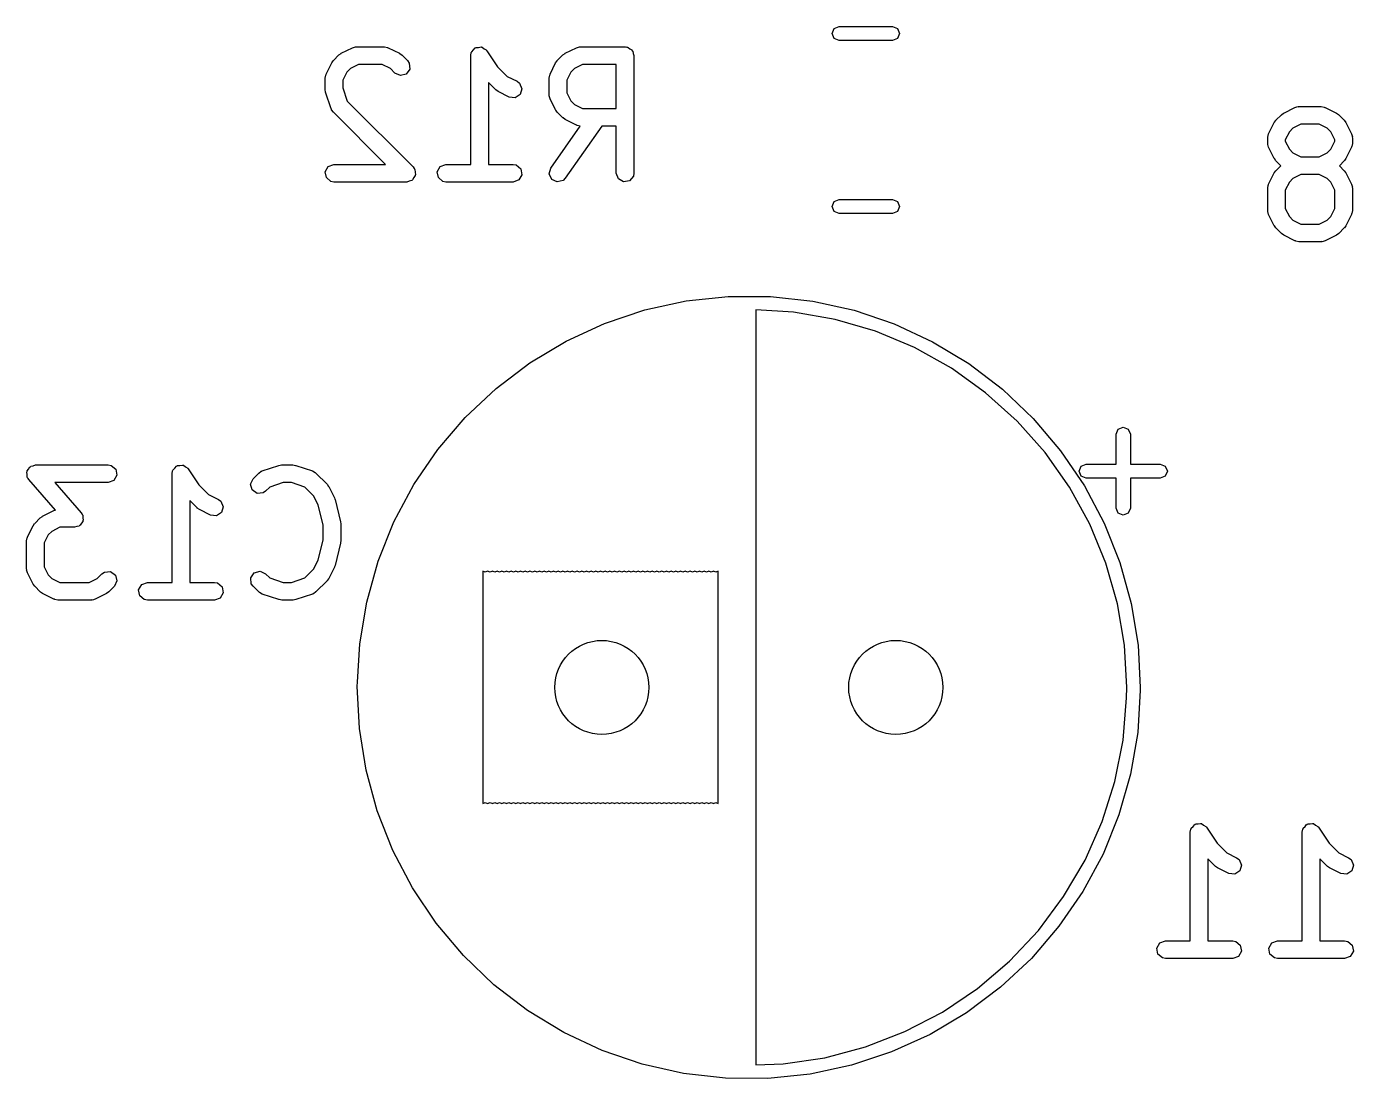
# Model space of a CAD drawing. Extents: x 83 to 134, y -229 to -46.
# Drawn here: x 82.99 to 94.28, y -99.08 to -90.14 of the extents above; entities that cross this region are included whole.
import ezdxf

# ---------------------------------------------------------------- set-up
doc = ezdxf.new("R2010")
doc.units = 0
doc.layers.add('BLACK', color=7, linetype='CONTINUOUS')

msp = doc.modelspace()

# ---------------------------------------------------------------- linework, layer by layer
at = {"layer": 'BLACK', "linetype": 'CONTINUOUS'}
for p, q in [((89.8429, -90.197), (89.8605, -90.1546)), ((89.8605, -90.1546), (89.9029, -90.137)), ((89.9029, -90.137), (90.3571, -90.137)), ((90.3571, -90.137), (90.3995, -90.1546)), ((90.3995, -90.1546), (90.4171, -90.197)), ((89.8605, -90.2394), (89.8429, -90.197)), ((89.9029, -90.257), (89.8605, -90.2394)), ((90.3571, -90.257), (89.9029, -90.257)), ((90.3995, -90.2394), (90.3571, -90.257)), ((90.4171, -90.197), (90.3995, -90.2394)), ((85.6007, -90.4266), (85.6483, -90.379)), ((85.6483, -90.379), (85.6667, -90.3661)), ((85.6667, -90.3661), (85.6678, -90.3649)), ((85.6678, -90.3649), (85.763, -90.3173)), ((85.763, -90.3173), (85.788, -90.3099)), ((85.788, -90.3099), (85.7924, -90.3109)), ((85.7924, -90.3109), (85.7966, -90.3094)), ((85.7966, -90.3094), (86.0347, -90.3094)), ((86.0347, -90.3094), (86.0603, -90.3139)), ((86.0603, -90.3139), (86.0638, -90.3168)), ((86.0638, -90.3168), (86.0682, -90.3173)), ((86.0682, -90.3173), (86.1634, -90.3649)), ((86.1634, -90.3649), (86.1815, -90.3783)), ((86.1815, -90.3783), (86.1829, -90.379)), ((86.1829, -90.379), (86.2306, -90.4266)), ((86.7692, -90.3844), (86.7737, -90.3587)), ((86.7692, -91.3094), (86.7692, -90.3844)), ((86.7737, -90.3587), (86.7765, -90.3554)), ((86.7765, -90.3554), (86.777, -90.3511)), ((86.777, -90.3511), (86.7927, -90.3361)), ((86.7927, -90.3361), (86.8067, -90.3194)), ((86.8067, -90.3194), (86.8109, -90.3187)), ((86.8109, -90.3187), (86.8141, -90.3157)), ((86.8141, -90.3157), (86.8358, -90.3143)), ((86.8358, -90.3143), (86.8572, -90.3105)), ((86.8572, -90.3105), (86.861, -90.3127)), ((86.861, -90.3127), (86.8653, -90.3124)), ((86.8653, -90.3124), (86.8828, -90.3253)), ((86.8828, -90.3253), (86.9016, -90.3362)), ((86.9016, -90.3362), (86.9031, -90.3402)), ((86.9031, -90.3402), (86.9066, -90.3428)), ((86.9066, -90.3428), (86.9977, -90.4795)), ((87.5054, -90.4266), (87.5531, -90.379)), ((87.5531, -90.379), (87.5714, -90.3661)), ((87.5714, -90.3661), (87.5726, -90.3649)), ((87.5726, -90.3649), (87.6678, -90.3173)), ((87.6678, -90.3173), (87.6928, -90.3099)), ((87.6928, -90.3099), (87.6971, -90.3109)), ((87.6971, -90.3109), (87.7013, -90.3094)), ((87.7013, -90.3094), (88.0823, -90.3094)), ((88.0823, -90.3094), (88.092, -90.3111)), ((88.092, -90.3111), (88.0953, -90.3105)), ((88.0953, -90.3105), (88.0982, -90.3122)), ((88.0982, -90.3122), (88.1079, -90.3139)), ((88.1079, -90.3139), (88.1229, -90.3264)), ((88.1229, -90.3264), (88.1397, -90.3362)), ((88.1397, -90.3362), (88.1421, -90.3425)), ((88.1421, -90.3425), (88.1472, -90.3469)), ((88.1472, -90.3469), (88.1506, -90.3661)), ((88.1506, -90.3661), (88.1573, -90.3844)), ((88.1573, -90.3844), (88.1573, -91.3844)), ((85.539, -90.5413), (85.5866, -90.4461)), ((85.5866, -90.4461), (85.6, -90.4281)), ((85.6, -90.4281), (85.6007, -90.4266)), ((85.7458, -90.4936), (85.7154, -90.524)), ((85.8143, -90.4594), (85.7458, -90.4936)), ((86.017, -90.4594), (85.8143, -90.4594)), ((86.0855, -90.4936), (86.017, -90.4594)), ((86.1245, -90.5327), (86.0855, -90.4936)), ((86.25, -90.499), (86.2205, -90.5411)), ((86.2306, -90.4266), (86.2455, -90.4479)), ((86.2455, -90.4479), (86.25, -90.499)), ((86.9977, -90.4795), (87.0791, -90.5608)), ((87.4438, -90.5413), (87.4914, -90.4461)), ((87.4914, -90.4461), (87.5048, -90.4281)), ((87.5048, -90.4281), (87.5054, -90.4266)), ((87.6505, -90.4936), (87.6201, -90.524)), ((87.719, -90.4594), (87.6505, -90.4936)), ((88.0073, -90.4594), (87.719, -90.4594)), ((88.0073, -90.8332), (88.0073, -90.4594)), ((85.5311, -90.5749), (85.5356, -90.5492)), ((85.5311, -90.6701), (85.5311, -90.5749)), ((85.5356, -90.5492), (85.5385, -90.5458)), ((85.5385, -90.5458), (85.539, -90.5413)), ((85.7154, -90.524), (85.6811, -90.5926)), ((85.6811, -90.5926), (85.6811, -90.6579)), ((86.171, -90.5543), (86.1245, -90.5327)), ((86.2205, -90.5411), (86.171, -90.5543)), ((86.9816, -90.6755), (86.9192, -90.6131)), ((86.9192, -90.6131), (86.9192, -91.3094)), ((87.0791, -90.5608), (87.1634, -90.603)), ((87.1634, -90.603), (87.1844, -90.6185)), ((87.1844, -90.6185), (87.2048, -90.6656)), ((87.4359, -90.5749), (87.4404, -90.5492)), ((87.4359, -90.7177), (87.4359, -90.5749)), ((87.4404, -90.5492), (87.4433, -90.5458)), ((87.4433, -90.5458), (87.4438, -90.5413)), ((87.6201, -90.524), (87.5859, -90.5926)), ((87.5859, -90.5926), (87.5859, -90.7)), ((85.5317, -90.6716), (85.5311, -90.6701)), ((85.5349, -90.6938), (85.5317, -90.6716)), ((85.5826, -90.8367), (85.5349, -90.6938)), ((85.6811, -90.6579), (85.7193, -90.7724)), ((86.9831, -90.6762), (86.9816, -90.6755)), ((87.0011, -90.6896), (86.9831, -90.6762)), ((87.0964, -90.7372), (87.0011, -90.6896)), ((87.1901, -90.7148), (87.1473, -90.743)), ((87.2048, -90.6656), (87.1901, -90.7148)), ((87.4374, -90.7219), (87.4359, -90.7177)), ((87.4363, -90.7263), (87.4374, -90.7219)), ((87.4438, -90.7513), (87.4363, -90.7263)), ((87.5859, -90.7), (87.6201, -90.7685)), ((85.5853, -90.8402), (85.5826, -90.8367)), ((85.5857, -90.8446), (85.5853, -90.8402)), ((85.6007, -90.866), (85.5857, -90.8446)), ((85.7193, -90.7724), (86.2782, -91.3313)), ((87.1473, -90.743), (87.0964, -90.7372)), ((87.4914, -90.8465), (87.4438, -90.7513)), ((87.4926, -90.8476), (87.4914, -90.8465)), ((87.5054, -90.866), (87.4926, -90.8476)), ((87.6201, -90.7685), (87.6505, -90.7989)), ((87.6505, -90.7989), (87.719, -90.8332)), ((87.719, -90.8332), (88.0073, -90.8332)), ((93.684, -90.8729), (93.7792, -90.8253)), ((93.7792, -90.8253), (93.8042, -90.8179)), ((93.8042, -90.8179), (93.8085, -90.8189)), ((93.8085, -90.8189), (93.8128, -90.8174)), ((93.8128, -90.8174), (94.0032, -90.8174)), ((94.0032, -90.8174), (94.0289, -90.8219)), ((94.0289, -90.8219), (94.0323, -90.8248)), ((94.0323, -90.8248), (94.0368, -90.8253)), ((94.0368, -90.8253), (94.132, -90.8729)), ((86.0441, -91.3094), (85.6007, -90.866)), ((87.5531, -90.9136), (87.5054, -90.866)), ((87.5545, -90.9143), (87.5531, -90.9136)), ((87.5726, -90.9277), (87.5545, -90.9143)), ((87.6678, -90.9753), (87.5726, -90.9277)), ((93.5552, -91.0493), (93.6028, -90.9541)), ((93.6028, -90.9541), (93.6162, -90.9361)), ((93.6162, -90.9361), (93.6169, -90.9346)), ((93.6169, -90.9346), (93.6645, -90.887)), ((93.6645, -90.887), (93.6829, -90.8741)), ((93.6829, -90.8741), (93.684, -90.8729)), ((94.132, -90.8729), (94.15, -90.8863)), ((94.15, -90.8863), (94.1515, -90.887)), ((94.1515, -90.887), (94.1991, -90.9346)), ((94.1991, -90.9346), (94.212, -90.953)), ((94.212, -90.953), (94.2132, -90.9541)), ((94.2132, -90.9541), (94.2608, -91.0493)), ((87.4494, -91.3414), (87.7003, -90.983)), ((87.8832, -90.9832), (87.5723, -91.4274)), ((87.6722, -90.9758), (87.6678, -90.9753)), ((87.6757, -90.9787), (87.6722, -90.9758)), ((87.7003, -90.983), (87.6757, -90.9787)), ((88.0073, -90.9832), (87.8832, -90.9832)), ((88.0073, -91.3844), (88.0073, -90.9832)), ((93.5473, -91.0829), (93.5518, -91.0572)), ((93.5518, -91.0572), (93.5547, -91.0538)), ((93.5547, -91.0538), (93.5552, -91.0493)), ((93.7315, -91.032), (93.6973, -91.1006)), ((93.7619, -91.0016), (93.7315, -91.032)), ((93.8305, -90.9674), (93.7619, -91.0016)), ((93.9855, -90.9674), (93.8305, -90.9674)), ((94.054, -91.0016), (93.9855, -90.9674)), ((94.0845, -91.032), (94.054, -91.0016)), ((94.1187, -91.1006), (94.0845, -91.032)), ((94.2608, -91.0493), (94.2682, -91.0743)), ((94.2682, -91.0743), (94.2672, -91.0786)), ((93.5473, -91.1305), (93.5473, -91.0829)), ((93.5488, -91.1347), (93.5473, -91.1305)), ((93.5478, -91.139), (93.5488, -91.1347)), ((93.5552, -91.164), (93.5478, -91.139)), ((93.6028, -91.2593), (93.5552, -91.164)), ((93.6973, -91.1006), (93.6973, -91.1128)), ((93.6973, -91.1128), (93.7315, -91.1813)), ((93.7315, -91.1813), (93.7619, -91.2117)), ((94.054, -91.2117), (94.0845, -91.1813)), ((94.0845, -91.1813), (94.1187, -91.1128)), ((94.1187, -91.1128), (94.1187, -91.1006)), ((94.2608, -91.164), (94.2132, -91.2593)), ((94.2613, -91.1596), (94.2608, -91.164)), ((94.2642, -91.1561), (94.2613, -91.1596)), ((94.2687, -91.1305), (94.2642, -91.1561)), ((94.2672, -91.0786), (94.2687, -91.0829)), ((94.2687, -91.0829), (94.2687, -91.1305)), ((93.604, -91.2604), (93.6028, -91.2593)), ((93.6169, -91.2787), (93.604, -91.2604)), ((93.6591, -91.321), (93.6169, -91.2787)), ((93.7619, -91.2117), (93.8305, -91.246)), ((93.8305, -91.246), (93.9855, -91.246)), ((93.9855, -91.246), (94.054, -91.2117)), ((94.1991, -91.2787), (94.1569, -91.321)), ((94.1998, -91.2773), (94.1991, -91.2787)), ((94.2132, -91.2593), (94.1998, -91.2773)), ((85.5322, -91.3714), (85.5579, -91.3269)), ((85.5411, -91.4219), (85.5322, -91.3714)), ((85.5579, -91.3269), (85.6061, -91.3094)), ((85.6061, -91.3094), (86.0441, -91.3094)), ((86.2782, -91.3313), (86.2876, -91.3448)), ((86.2976, -91.4038), (86.2846, -91.4223)), ((86.2876, -91.3448), (86.2901, -91.3469)), ((86.2901, -91.3469), (86.2904, -91.3489)), ((86.2904, -91.3489), (86.2931, -91.3527)), ((86.2931, -91.3527), (86.2951, -91.3752)), ((86.2951, -91.3752), (86.299, -91.3974)), ((86.299, -91.3974), (86.2973, -91.4004)), ((86.2973, -91.4004), (86.2976, -91.4038)), ((86.4846, -91.3714), (86.5103, -91.3269)), ((86.4935, -91.4219), (86.4846, -91.3714)), ((86.5103, -91.3269), (86.5585, -91.3094)), ((86.5585, -91.3094), (86.7692, -91.3094)), ((86.9192, -91.3094), (87.1299, -91.3094)), ((87.1299, -91.3094), (87.1556, -91.3139)), ((87.1556, -91.3139), (87.1949, -91.3469)), ((87.2038, -91.3974), (87.1781, -91.4418)), ((87.1949, -91.3469), (87.2038, -91.3974)), ((87.4361, -91.3909), (87.4494, -91.3414)), ((87.4578, -91.4374), (87.4361, -91.3909)), ((88.0248, -91.4326), (88.0073, -91.3844)), ((88.1528, -91.41), (88.1198, -91.4493)), ((88.1573, -91.3844), (88.1528, -91.41)), ((93.5552, -91.4779), (93.6028, -91.3826)), ((93.6028, -91.3826), (93.6162, -91.3646)), ((93.6162, -91.3646), (93.6169, -91.3632)), ((93.6169, -91.3632), (93.6591, -91.321)), ((93.8305, -91.396), (93.7619, -91.4302)), ((93.9855, -91.396), (93.8305, -91.396)), ((94.054, -91.4302), (93.9855, -91.396)), ((94.1569, -91.321), (94.1991, -91.3632)), ((94.1991, -91.3632), (94.212, -91.3815)), ((94.212, -91.3815), (94.2132, -91.3826)), ((94.2132, -91.3826), (94.2608, -91.4779)), ((85.5804, -91.4549), (85.5411, -91.4219)), ((85.6061, -91.4594), (85.5804, -91.4549)), ((86.2251, -91.4594), (85.6061, -91.4594)), ((86.2464, -91.4517), (86.2251, -91.4594)), ((86.2682, -91.4458), (86.2464, -91.4517)), ((86.2701, -91.443), (86.2682, -91.4458)), ((86.2734, -91.4418), (86.2701, -91.443)), ((86.2846, -91.4223), (86.2734, -91.4418)), ((86.5328, -91.4549), (86.4935, -91.4219)), ((86.5585, -91.4594), (86.5328, -91.4549)), ((87.1299, -91.4594), (86.5585, -91.4594)), ((87.1781, -91.4418), (87.1299, -91.4594)), ((87.5043, -91.4591), (87.4578, -91.4374)), ((87.5539, -91.4458), (87.5043, -91.4591)), ((87.5723, -91.4274), (87.5539, -91.4458)), ((88.0693, -91.4582), (88.0248, -91.4326)), ((88.1198, -91.4493), (88.0693, -91.4582)), ((93.5473, -91.5114), (93.5518, -91.4858)), ((93.5473, -91.7019), (93.5473, -91.5114)), ((93.5518, -91.4858), (93.5547, -91.4823)), ((93.5547, -91.4823), (93.5552, -91.4779)), ((93.7315, -91.4606), (93.6973, -91.5291)), ((93.7619, -91.4302), (93.7315, -91.4606)), ((94.0845, -91.4606), (94.054, -91.4302)), ((94.1187, -91.5291), (94.0845, -91.4606)), ((94.2608, -91.4779), (94.2682, -91.5029)), ((94.2682, -91.5029), (94.2672, -91.5072)), ((94.2672, -91.5072), (94.2687, -91.5114)), ((94.2687, -91.5114), (94.2687, -91.7019)), ((89.8429, -91.667), (89.8605, -91.6246)), ((89.8605, -91.6246), (89.9029, -91.607)), ((89.9029, -91.607), (90.3571, -91.607)), ((90.3571, -91.607), (90.3995, -91.6246)), ((90.3995, -91.6246), (90.4171, -91.667)), ((93.6973, -91.5291), (93.6973, -91.6842)), ((94.1187, -91.6842), (94.1187, -91.5291)), ((89.8605, -91.7094), (89.8429, -91.667)), ((89.9029, -91.727), (89.8605, -91.7094)), ((90.3571, -91.727), (89.9029, -91.727)), ((90.3995, -91.7094), (90.3571, -91.727)), ((90.4171, -91.667), (90.3995, -91.7094)), ((93.5488, -91.7061), (93.5473, -91.7019)), ((93.5478, -91.7105), (93.5488, -91.7061)), ((93.5552, -91.7354), (93.5478, -91.7105)), ((93.6028, -91.8307), (93.5552, -91.7354)), ((93.6973, -91.6842), (93.7315, -91.7527)), ((93.7315, -91.7527), (93.7619, -91.7831)), ((94.054, -91.7831), (94.0845, -91.7527)), ((94.0845, -91.7527), (94.1187, -91.6842)), ((94.2608, -91.7354), (94.2132, -91.8307)), ((94.2613, -91.731), (94.2608, -91.7354)), ((94.2642, -91.7276), (94.2613, -91.731)), ((94.2687, -91.7019), (94.2642, -91.7276)), ((93.604, -91.8318), (93.6028, -91.8307)), ((93.6169, -91.8502), (93.604, -91.8318)), ((93.6645, -91.8978), (93.6169, -91.8502)), ((93.7619, -91.7831), (93.8305, -91.8174)), ((93.8305, -91.8174), (93.9855, -91.8174)), ((93.9855, -91.8174), (94.054, -91.7831)), ((94.1991, -91.8502), (94.1515, -91.8978)), ((94.1998, -91.8487), (94.1991, -91.8502)), ((94.2132, -91.8307), (94.1998, -91.8487)), ((93.666, -91.8985), (93.6645, -91.8978)), ((93.684, -91.9118), (93.666, -91.8985)), ((93.7792, -91.9595), (93.684, -91.9118)), ((93.7837, -91.96), (93.7792, -91.9595)), ((93.7871, -91.9629), (93.7837, -91.96)), ((93.8128, -91.9674), (93.7871, -91.9629)), ((94.0032, -91.9674), (93.8128, -91.9674)), ((94.0075, -91.9658), (94.0032, -91.9674)), ((94.0118, -91.9669), (94.0075, -91.9658)), ((94.0368, -91.9595), (94.0118, -91.9669)), ((94.132, -91.9118), (94.0368, -91.9595)), ((94.1331, -91.9107), (94.132, -91.9118)), ((94.1515, -91.8978), (94.1331, -91.9107)), ((88.2497, -92.5476), (88.6016, -92.4708)), ((88.6016, -92.4708), (88.9597, -92.4326)), ((88.9597, -92.4326), (89.3199, -92.4332)), ((89.3199, -92.4332), (89.6779, -92.4727)), ((89.6779, -92.4727), (90.0295, -92.5507)), ((87.9081, -92.6618), (88.2497, -92.5476)), ((89.5147, -92.5656), (89.194, -92.5454)), ((89.194, -92.5454), (89.194, -98.9679)), ((89.8682, -92.6279), (89.5147, -92.5656)), ((90.2125, -92.7292), (89.8682, -92.6279)), ((90.0295, -92.5507), (90.3707, -92.6661)), ((87.5809, -92.8123), (87.9081, -92.6618)), ((90.5434, -92.8683), (90.2125, -92.7292)), ((90.3707, -92.6661), (90.6973, -92.8178)), ((87.2719, -92.9973), (87.5809, -92.8123)), ((90.8567, -93.0434), (90.5434, -92.8683)), ((90.6973, -92.8178), (91.0057, -93.0038)), ((86.9846, -93.2146), (87.2719, -92.9973)), ((91.1486, -93.2524), (90.8567, -93.0434)), ((91.0057, -93.0038), (91.2922, -93.2221)), ((86.7225, -93.4616), (86.9846, -93.2146)), ((91.4153, -93.4926), (91.1486, -93.2524)), ((91.2922, -93.2221), (91.5535, -93.47)), ((86.4886, -93.7354), (86.7225, -93.4616)), ((91.6536, -93.761), (91.4153, -93.4926)), ((91.5535, -93.47), (91.7864, -93.7447)), ((92.2768, -93.5616), (92.3192, -93.544)), ((92.3192, -93.544), (92.3617, -93.5616)), ((92.2592, -93.604), (92.2768, -93.5616)), ((92.2592, -93.859), (92.2592, -93.604)), ((92.3617, -93.5616), (92.3792, -93.604)), ((92.3792, -93.604), (92.3792, -93.859)), ((86.2856, -94.033), (86.4886, -93.7354)), ((91.8605, -94.0543), (91.6536, -93.761)), ((91.7864, -93.7447), (91.9884, -94.0429)), ((83.0078, -93.9004), (83.0179, -93.8829)), ((83.0179, -93.8829), (83.0235, -93.8809)), ((83.0235, -93.8809), (83.0273, -93.8762)), ((83.0273, -93.8762), (83.0471, -93.8723)), ((83.0471, -93.8723), (83.0661, -93.8654)), ((83.0661, -93.8654), (83.6851, -93.8654)), ((83.6851, -93.8654), (83.7108, -93.8699)), ((83.7108, -93.8699), (83.7501, -93.9029)), ((84.237, -93.9071), (84.2527, -93.8921)), ((84.2527, -93.8921), (84.2667, -93.8754)), ((84.2667, -93.8754), (84.2709, -93.8747)), ((84.2709, -93.8747), (84.2741, -93.8717)), ((84.2741, -93.8717), (84.2958, -93.8703)), ((84.2958, -93.8703), (84.3172, -93.8665)), ((84.3172, -93.8665), (84.3209, -93.8687)), ((84.3209, -93.8687), (84.3253, -93.8684)), ((84.3253, -93.8684), (84.3428, -93.8813)), ((84.3428, -93.8813), (84.3616, -93.8922)), ((84.3616, -93.8922), (84.3631, -93.8962)), ((84.3631, -93.8962), (84.3666, -93.8988)), ((84.9948, -93.9168), (85.1376, -93.8692)), ((85.1376, -93.8692), (85.1598, -93.8659)), ((85.1598, -93.8659), (85.1613, -93.8654)), ((85.1613, -93.8654), (85.2566, -93.8654)), ((85.2566, -93.8654), (85.2787, -93.8693)), ((85.2787, -93.8693), (85.2803, -93.8692)), ((85.2803, -93.8692), (85.4231, -93.9168)), ((91.9442, -93.919), (91.9618, -93.8766)), ((91.9618, -93.8766), (92.0042, -93.859)), ((92.0042, -93.859), (92.2592, -93.859)), ((92.3792, -93.859), (92.6342, -93.859)), ((92.6342, -93.859), (92.6767, -93.8766)), ((92.6767, -93.8766), (92.6942, -93.919)), ((82.9922, -93.9274), (82.9952, -93.9222)), ((82.9957, -93.9473), (82.9922, -93.9274)), ((82.9951, -93.9162), (83.0078, -93.9004)), ((82.9952, -93.9222), (82.9951, -93.9162)), ((82.9962, -93.9675), (82.9957, -93.9473)), ((83.0006, -93.9748), (82.9962, -93.9675)), ((83.0011, -93.9779), (83.0006, -93.9748)), ((83.0038, -93.9801), (83.0011, -93.9779)), ((83.0097, -93.9898), (83.0038, -93.9801)), ((83.2373, -94.25), (83.0097, -93.9898)), ((83.7334, -93.9978), (83.6851, -94.0154)), ((83.759, -93.9534), (83.7334, -93.9978)), ((83.7501, -93.9029), (83.759, -93.9534)), ((84.2292, -93.9404), (84.2337, -93.9147)), ((84.2292, -94.8654), (84.2292, -93.9404)), ((84.2337, -93.9147), (84.2365, -93.9114)), ((84.2365, -93.9114), (84.237, -93.9071)), ((84.3666, -93.8988), (84.4577, -94.0355)), ((84.8961, -94.0291), (84.9178, -93.9826)), ((84.9178, -93.9826), (84.9654, -93.935)), ((84.9654, -93.935), (84.9868, -93.92)), ((84.9868, -93.92), (84.9912, -93.9196)), ((84.9912, -93.9196), (84.9948, -93.9168)), ((85.4231, -93.9168), (85.4461, -93.9293)), ((85.4461, -93.9293), (85.4484, -93.9331)), ((85.4484, -93.9331), (85.4525, -93.935)), ((85.4525, -93.935), (85.5477, -94.0302)), ((91.9618, -93.9614), (91.9442, -93.919)), ((92.0042, -93.979), (91.9618, -93.9614)), ((92.2592, -93.979), (92.0042, -93.979)), ((92.2592, -94.234), (92.2592, -93.979)), ((92.6342, -93.979), (92.3792, -93.979)), ((92.3792, -93.979), (92.3792, -94.234)), ((92.6767, -93.9614), (92.6342, -93.979)), ((92.6942, -93.919), (92.6767, -93.9614)), ((83.6851, -94.0154), (83.2314, -94.0154)), ((83.2314, -94.0154), (83.4559, -94.2719)), ((84.4577, -94.0355), (84.5391, -94.1168)), ((84.5391, -94.1168), (84.6234, -94.159)), ((84.9094, -94.0786), (84.8961, -94.0291)), ((84.9514, -94.1081), (84.9094, -94.0786)), ((85.0026, -94.1036), (84.9514, -94.1081)), ((85.0239, -94.0887), (85.0026, -94.1036)), ((85.059, -94.0536), (85.0239, -94.0887)), ((85.1735, -94.0154), (85.059, -94.0536)), ((85.2444, -94.0154), (85.1735, -94.0154)), ((85.3589, -94.0536), (85.2444, -94.0154)), ((85.433, -94.1277), (85.3589, -94.0536)), ((85.5477, -94.0302), (85.5606, -94.0486)), ((85.5606, -94.0486), (85.5617, -94.0497)), ((85.5617, -94.0497), (85.6094, -94.1449)), ((86.116, -94.3507), (86.2856, -94.033)), ((92.0334, -94.3688), (91.8605, -94.0543)), ((91.9884, -94.0429), (92.1569, -94.3612)), ((84.4416, -94.2315), (84.3792, -94.1691)), ((84.3792, -94.1691), (84.3792, -94.8654)), ((84.4431, -94.2322), (84.4416, -94.2315)), ((84.4611, -94.2456), (84.4431, -94.2322)), ((84.6234, -94.159), (84.6444, -94.1745)), ((84.6444, -94.1745), (84.6648, -94.2216)), ((84.6648, -94.2216), (84.6501, -94.2708)), ((85.4715, -94.2047), (85.433, -94.1277)), ((85.5149, -94.3782), (85.4715, -94.2047)), ((85.6094, -94.1449), (85.6131, -94.1573)), ((85.6131, -94.1573), (85.615, -94.1603)), ((85.615, -94.1603), (85.6627, -94.3508)), ((92.2768, -94.2764), (92.2592, -94.234)), ((92.3792, -94.234), (92.3617, -94.2764)), ((83.0607, -94.3635), (83.1083, -94.3159)), ((83.1083, -94.3159), (83.1267, -94.3031)), ((83.1267, -94.3031), (83.1278, -94.3019)), ((83.1278, -94.3019), (83.223, -94.2543)), ((83.223, -94.2543), (83.2373, -94.25)), ((83.4559, -94.2719), (83.4617, -94.2816)), ((83.4704, -94.3455), (83.4577, -94.3613)), ((83.4617, -94.2816), (83.4644, -94.2838)), ((83.4644, -94.2838), (83.4649, -94.2869)), ((83.4649, -94.2869), (83.4694, -94.2942)), ((83.4694, -94.2942), (83.4698, -94.3144)), ((83.4698, -94.3144), (83.4733, -94.3344)), ((83.4733, -94.3344), (83.4703, -94.3395)), ((83.4703, -94.3395), (83.4704, -94.3455)), ((84.5564, -94.2932), (84.4611, -94.2456)), ((84.6073, -94.299), (84.5564, -94.2932)), ((84.6501, -94.2708), (84.6073, -94.299)), ((92.3192, -94.294), (92.2768, -94.2764)), ((92.3617, -94.2764), (92.3192, -94.294)), ((82.999, -94.4783), (83.0466, -94.383)), ((83.0466, -94.383), (83.06, -94.365)), ((83.06, -94.365), (83.0607, -94.3635)), ((83.1754, -94.461), (83.1411, -94.5295)), ((83.2058, -94.4306), (83.1754, -94.461)), ((83.2743, -94.3963), (83.2058, -94.4306)), ((83.3994, -94.3963), (83.2743, -94.3963)), ((83.4184, -94.3894), (83.3994, -94.3963)), ((83.4383, -94.3855), (83.4184, -94.3894)), ((83.442, -94.3808), (83.4383, -94.3855)), ((83.4476, -94.3788), (83.442, -94.3808)), ((83.4577, -94.3613), (83.4476, -94.3788)), ((85.5149, -94.5026), (85.5149, -94.3782)), ((85.6627, -94.3508), (85.6637, -94.3657)), ((85.6637, -94.3657), (85.6649, -94.369)), ((85.6649, -94.369), (85.6649, -94.5118)), ((85.9817, -94.6849), (86.116, -94.3507)), ((92.1702, -94.7007), (92.0334, -94.3688)), ((92.1569, -94.3612), (92.2901, -94.6959)), ((82.9911, -94.5118), (82.9956, -94.4862)), ((82.9911, -94.7499), (82.9911, -94.5118)), ((82.9956, -94.4862), (82.9985, -94.4827)), ((82.9985, -94.4827), (82.999, -94.4783)), ((83.1411, -94.5295), (83.1411, -94.7322)), ((85.4715, -94.6761), (85.5149, -94.5026)), ((85.6627, -94.53), (85.615, -94.7205)), ((85.6649, -94.5118), (85.6623, -94.5266)), ((85.6623, -94.5266), (85.6627, -94.53)), ((85.433, -94.7531), (85.4715, -94.6761)), ((85.8842, -95.0316), (85.9817, -94.6849)), ((82.9926, -94.7541), (82.9911, -94.7499)), ((82.9916, -94.7585), (82.9926, -94.7541)), ((82.999, -94.7834), (82.9916, -94.7585)), ((83.0466, -94.8787), (82.999, -94.7834)), ((83.1411, -94.7322), (83.1754, -94.8007)), ((83.5931, -94.8311), (83.6321, -94.7921)), ((83.6321, -94.7921), (83.6534, -94.7772)), ((83.6534, -94.7772), (83.7046, -94.7727)), ((83.7046, -94.7727), (83.7466, -94.8021)), ((84.8984, -94.8257), (84.9278, -94.7837)), ((84.9278, -94.7837), (84.9774, -94.7704)), ((84.9774, -94.7704), (85.0239, -94.7921)), ((85.0239, -94.7921), (85.059, -94.8272)), ((85.3589, -94.8272), (85.433, -94.7531)), ((85.6094, -94.7358), (85.5617, -94.8311)), ((85.6098, -94.7323), (85.6094, -94.7358)), ((85.615, -94.7205), (85.6098, -94.7323)), ((86.893, -94.778), (86.873, -94.7697)), ((86.873, -94.7697), (86.873, -96.7463)), ((86.913, -94.7697), (86.893, -94.778)), ((86.933, -94.778), (86.913, -94.7697)), ((86.953, -94.7697), (86.933, -94.778)), ((86.973, -94.778), (86.953, -94.7697)), ((86.993, -94.7697), (86.973, -94.778)), ((87.013, -94.778), (86.993, -94.7697)), ((87.033, -94.7697), (87.013, -94.778)), ((87.053, -94.778), (87.033, -94.7697)), ((87.073, -94.7697), (87.053, -94.778)), ((87.093, -94.778), (87.073, -94.7697)), ((87.113, -94.7697), (87.093, -94.778)), ((87.133, -94.778), (87.113, -94.7697)), ((87.153, -94.7697), (87.133, -94.778)), ((87.173, -94.778), (87.153, -94.7697)), ((87.193, -94.7697), (87.173, -94.778)), ((87.213, -94.778), (87.193, -94.7697)), ((87.233, -94.7697), (87.213, -94.778)), ((87.253, -94.778), (87.233, -94.7697)), ((87.273, -94.7697), (87.253, -94.778)), ((87.293, -94.778), (87.273, -94.7697)), ((87.313, -94.7697), (87.293, -94.778)), ((87.333, -94.778), (87.313, -94.7697)), ((87.353, -94.7697), (87.333, -94.778)), ((87.373, -94.778), (87.353, -94.7697)), ((87.393, -94.7697), (87.373, -94.778)), ((87.413, -94.778), (87.393, -94.7697)), ((87.433, -94.7697), (87.413, -94.778)), ((87.453, -94.778), (87.433, -94.7697)), ((87.473, -94.7697), (87.453, -94.778)), ((87.493, -94.778), (87.473, -94.7697)), ((87.513, -94.7697), (87.493, -94.778)), ((87.533, -94.778), (87.513, -94.7697)), ((87.553, -94.7697), (87.533, -94.778)), ((87.573, -94.778), (87.553, -94.7697)), ((87.593, -94.7697), (87.573, -94.778)), ((87.613, -94.778), (87.593, -94.7697)), ((87.633, -94.7697), (87.613, -94.778)), ((87.653, -94.778), (87.633, -94.7697)), ((87.673, -94.7697), (87.653, -94.778)), ((87.693, -94.778), (87.673, -94.7697)), ((87.713, -94.7697), (87.693, -94.778)), ((87.733, -94.778), (87.713, -94.7697)), ((87.753, -94.7697), (87.733, -94.778)), ((87.773, -94.778), (87.753, -94.7697)), ((87.793, -94.7697), (87.773, -94.778)), ((87.813, -94.778), (87.793, -94.7697)), ((87.833, -94.7697), (87.813, -94.778)), ((87.853, -94.778), (87.833, -94.7697)), ((87.873, -94.7697), (87.853, -94.778)), ((87.893, -94.778), (87.873, -94.7697)), ((87.913, -94.7697), (87.893, -94.778)), ((87.933, -94.778), (87.913, -94.7697)), ((87.953, -94.7697), (87.933, -94.778)), ((87.973, -94.778), (87.953, -94.7697)), ((87.993, -94.7697), (87.973, -94.778)), ((88.013, -94.778), (87.993, -94.7697)), ((88.033, -94.7697), (88.013, -94.778)), ((88.053, -94.778), (88.033, -94.7697)), ((88.073, -94.7697), (88.053, -94.778)), ((88.093, -94.778), (88.073, -94.7697)), ((88.113, -94.7697), (88.093, -94.778)), ((88.133, -94.778), (88.113, -94.7697)), ((88.153, -94.7697), (88.133, -94.778)), ((88.173, -94.778), (88.153, -94.7697)), ((88.193, -94.7697), (88.173, -94.778)), ((88.213, -94.778), (88.193, -94.7697)), ((88.233, -94.7697), (88.213, -94.778)), ((88.253, -94.778), (88.233, -94.7697)), ((88.273, -94.7697), (88.253, -94.778)), ((88.293, -94.778), (88.273, -94.7697)), ((88.313, -94.7697), (88.293, -94.778)), ((88.333, -94.778), (88.313, -94.7697)), ((88.353, -94.7697), (88.333, -94.778)), ((88.373, -94.778), (88.353, -94.7697)), ((88.393, -94.7697), (88.373, -94.778)), ((88.413, -94.778), (88.393, -94.7697)), ((88.4335, -94.7695), (88.413, -94.778)), ((88.454, -94.778), (88.4335, -94.7695)), ((88.474, -94.7697), (88.454, -94.778)), ((88.494, -94.778), (88.474, -94.7697)), ((88.514, -94.7697), (88.494, -94.778)), ((88.534, -94.778), (88.514, -94.7697)), ((88.554, -94.7697), (88.534, -94.778)), ((88.574, -94.778), (88.554, -94.7697)), ((88.594, -94.7697), (88.574, -94.778)), ((88.614, -94.778), (88.594, -94.7697)), ((88.634, -94.7697), (88.614, -94.778)), ((88.654, -94.778), (88.634, -94.7697)), ((88.674, -94.7697), (88.654, -94.778)), ((88.694, -94.778), (88.674, -94.7697)), ((88.714, -94.7697), (88.694, -94.778)), ((88.734, -94.778), (88.714, -94.7697)), ((88.754, -94.7697), (88.734, -94.778)), ((88.774, -94.778), (88.754, -94.7697)), ((88.794, -94.7697), (88.774, -94.778)), ((88.814, -94.778), (88.794, -94.7697)), ((88.834, -94.7697), (88.814, -94.778)), ((88.854, -94.778), (88.834, -94.7697)), ((88.874, -94.7697), (88.854, -94.778)), ((88.874, -96.7463), (88.874, -94.7697)), ((92.2692, -95.0457), (92.1702, -94.7007)), ((92.2901, -94.6959), (92.3863, -95.0429)), ((83.0478, -94.8798), (83.0466, -94.8787)), ((83.0607, -94.8982), (83.0478, -94.8798)), ((83.1083, -94.9458), (83.0607, -94.8982)), ((83.1754, -94.8007), (83.2058, -94.8311)), ((83.2058, -94.8311), (83.2743, -94.8654)), ((83.2743, -94.8654), (83.5246, -94.8654)), ((83.5246, -94.8654), (83.5931, -94.8311)), ((83.7382, -94.8982), (83.6906, -94.9458)), ((83.7599, -94.8517), (83.7382, -94.8982)), ((83.7466, -94.8021), (83.7599, -94.8517)), ((83.9446, -94.9274), (83.9703, -94.8829)), ((83.9703, -94.8829), (84.0185, -94.8654)), ((84.0185, -94.8654), (84.2292, -94.8654)), ((84.3792, -94.8654), (84.5899, -94.8654)), ((84.5899, -94.8654), (84.6156, -94.8699)), ((84.6156, -94.8699), (84.6549, -94.9029)), ((84.6549, -94.9029), (84.6638, -94.9534)), ((84.9029, -94.8768), (84.8984, -94.8257)), ((84.9178, -94.8982), (84.9029, -94.8768)), ((84.9654, -94.9458), (84.9178, -94.8982)), ((85.059, -94.8272), (85.1735, -94.8654)), ((85.1735, -94.8654), (85.2444, -94.8654)), ((85.2444, -94.8654), (85.3589, -94.8272)), ((85.5477, -94.8506), (85.4525, -94.9458)), ((85.5484, -94.8491), (85.5477, -94.8506)), ((85.5617, -94.8311), (85.5484, -94.8491)), ((83.1098, -94.9465), (83.1083, -94.9458)), ((83.1278, -94.9598), (83.1098, -94.9465)), ((83.223, -95.0075), (83.1278, -94.9598)), ((83.2275, -95.008), (83.223, -95.0075)), ((83.2309, -95.0109), (83.2275, -95.008)), ((83.2566, -95.0154), (83.2309, -95.0109)), ((83.5423, -95.0154), (83.2566, -95.0154)), ((83.5465, -95.0138), (83.5423, -95.0154)), ((83.5509, -95.0149), (83.5465, -95.0138)), ((83.5758, -95.0075), (83.5509, -95.0149)), ((83.6711, -94.9598), (83.5758, -95.0075)), ((83.6722, -94.9587), (83.6711, -94.9598)), ((83.6906, -94.9458), (83.6722, -94.9587)), ((83.9535, -94.9779), (83.9446, -94.9274)), ((83.9928, -95.0109), (83.9535, -94.9779)), ((84.0185, -95.0154), (83.9928, -95.0109)), ((84.5899, -95.0154), (84.0185, -95.0154)), ((84.6381, -94.9978), (84.5899, -95.0154)), ((84.6638, -94.9534), (84.6381, -94.9978)), ((84.9695, -94.9477), (84.9654, -94.9458)), ((84.9719, -94.9515), (84.9695, -94.9477)), ((84.9948, -94.9639), (84.9719, -94.9515)), ((85.1376, -95.0115), (84.9948, -94.9639)), ((85.1392, -95.0115), (85.1376, -95.0115)), ((85.1613, -95.0154), (85.1392, -95.0115)), ((85.2566, -95.0154), (85.1613, -95.0154)), ((85.2581, -95.0148), (85.2566, -95.0154)), ((85.2803, -95.0115), (85.2581, -95.0148)), ((85.4231, -94.9639), (85.2803, -95.0115)), ((85.4267, -94.9611), (85.4231, -94.9639)), ((85.4311, -94.9607), (85.4267, -94.9611)), ((85.4525, -94.9458), (85.4311, -94.9607)), ((85.8248, -95.3868), (85.8842, -95.0316)), ((92.329, -95.3996), (92.2692, -95.0457)), ((92.3863, -95.0429), (92.4445, -95.3984)), ((85.8059, -95.7131), (85.8248, -95.3868)), ((92.3491, -95.758), (92.329, -95.3996)), ((92.4445, -95.3984), (92.464, -95.758)), ((85.804, -95.7464), (85.8059, -95.7131)), ((85.8222, -96.1061), (85.804, -95.7464)), ((92.3478, -95.8478), (92.3491, -95.758)), ((92.4639, -95.7812), (92.4419, -96.1407)), ((92.464, -95.758), (92.4639, -95.7812)), ((92.3178, -96.2054), (92.3478, -95.8478)), ((85.8792, -96.4617), (85.8222, -96.1061)), ((92.4419, -96.1407), (92.3812, -96.4958)), ((92.2481, -96.5576), (92.3178, -96.2054)), ((85.9742, -96.8091), (85.8792, -96.4617)), ((92.1395, -96.8997), (92.2481, -96.5576)), ((92.3812, -96.4958), (92.2826, -96.8421)), ((86.1062, -97.1442), (85.9742, -96.8091)), ((86.873, -96.7463), (86.893, -96.738)), ((86.893, -96.738), (86.913, -96.7463)), ((86.913, -96.7463), (86.933, -96.738)), ((86.933, -96.738), (86.953, -96.7463)), ((86.953, -96.7463), (86.973, -96.738)), ((86.973, -96.738), (86.993, -96.7463)), ((86.993, -96.7463), (87.013, -96.738)), ((87.013, -96.738), (87.033, -96.7463)), ((87.033, -96.7463), (87.053, -96.738)), ((87.053, -96.738), (87.073, -96.7463)), ((87.073, -96.7463), (87.093, -96.738)), ((87.093, -96.738), (87.113, -96.7463)), ((87.113, -96.7463), (87.133, -96.738)), ((87.133, -96.738), (87.153, -96.7463)), ((87.153, -96.7463), (87.173, -96.738)), ((87.173, -96.738), (87.193, -96.7463)), ((87.193, -96.7463), (87.213, -96.738)), ((87.213, -96.738), (87.233, -96.7463)), ((87.233, -96.7463), (87.253, -96.738)), ((87.253, -96.738), (87.273, -96.7463)), ((87.273, -96.7463), (87.293, -96.738)), ((87.293, -96.738), (87.313, -96.7463)), ((87.313, -96.7463), (87.333, -96.738)), ((87.333, -96.738), (87.353, -96.7463)), ((87.353, -96.7463), (87.373, -96.738)), ((87.373, -96.738), (87.393, -96.7463)), ((87.393, -96.7463), (87.413, -96.738)), ((87.413, -96.738), (87.433, -96.7463)), ((87.433, -96.7463), (87.453, -96.738)), ((87.453, -96.738), (87.473, -96.7463)), ((87.473, -96.7463), (87.493, -96.738)), ((87.493, -96.738), (87.513, -96.7463)), ((87.513, -96.7463), (87.533, -96.738)), ((87.533, -96.738), (87.553, -96.7463)), ((87.553, -96.7463), (87.573, -96.738)), ((87.573, -96.738), (87.593, -96.7463)), ((87.593, -96.7463), (87.613, -96.738)), ((87.613, -96.738), (87.633, -96.7463)), ((87.633, -96.7463), (87.653, -96.738)), ((87.653, -96.738), (87.673, -96.7463)), ((87.673, -96.7463), (87.693, -96.738)), ((87.693, -96.738), (87.713, -96.7463)), ((87.713, -96.7463), (87.733, -96.738)), ((87.733, -96.738), (87.753, -96.7463)), ((87.753, -96.7463), (87.773, -96.738)), ((87.773, -96.738), (87.793, -96.7463)), ((87.793, -96.7463), (87.813, -96.738)), ((87.813, -96.738), (87.833, -96.7463)), ((87.833, -96.7463), (87.853, -96.738)), ((87.853, -96.738), (87.873, -96.7463)), ((87.873, -96.7463), (87.893, -96.738)), ((87.893, -96.738), (87.913, -96.7463)), ((87.913, -96.7463), (87.933, -96.738)), ((87.933, -96.738), (87.953, -96.7463)), ((87.953, -96.7463), (87.973, -96.738)), ((87.973, -96.738), (87.993, -96.7463)), ((87.993, -96.7463), (88.013, -96.738)), ((88.013, -96.738), (88.033, -96.7463)), ((88.033, -96.7463), (88.053, -96.738)), ((88.053, -96.738), (88.073, -96.7463)), ((88.073, -96.7463), (88.093, -96.738)), ((88.093, -96.738), (88.113, -96.7463)), ((88.113, -96.7463), (88.133, -96.738)), ((88.133, -96.738), (88.153, -96.7463)), ((88.153, -96.7463), (88.173, -96.738)), ((88.173, -96.738), (88.193, -96.7463)), ((88.193, -96.7463), (88.213, -96.738)), ((88.213, -96.738), (88.233, -96.7463)), ((88.233, -96.7463), (88.253, -96.738)), ((88.253, -96.738), (88.273, -96.7463)), ((88.273, -96.7463), (88.293, -96.738)), ((88.293, -96.738), (88.313, -96.7463)), ((88.313, -96.7463), (88.333, -96.738)), ((88.333, -96.738), (88.353, -96.7463)), ((88.353, -96.7463), (88.373, -96.738)), ((88.373, -96.738), (88.393, -96.7463)), ((88.393, -96.7463), (88.413, -96.738)), ((88.413, -96.738), (88.4335, -96.7465)), ((88.4335, -96.7465), (88.454, -96.738)), ((88.454, -96.738), (88.474, -96.7463)), ((88.474, -96.7463), (88.494, -96.738)), ((88.494, -96.738), (88.514, -96.7463)), ((88.514, -96.7463), (88.534, -96.738)), ((88.534, -96.738), (88.554, -96.7463)), ((88.554, -96.7463), (88.574, -96.738)), ((88.574, -96.738), (88.594, -96.7463)), ((88.594, -96.7463), (88.614, -96.738)), ((88.614, -96.738), (88.634, -96.7463)), ((88.634, -96.7463), (88.654, -96.738)), ((88.654, -96.738), (88.674, -96.7463)), ((88.674, -96.7463), (88.694, -96.738)), ((88.694, -96.738), (88.714, -96.7463)), ((88.714, -96.7463), (88.734, -96.738)), ((88.734, -96.738), (88.754, -96.7463)), ((88.754, -96.7463), (88.774, -96.738)), ((88.774, -96.738), (88.794, -96.7463)), ((88.794, -96.7463), (88.814, -96.738)), ((88.814, -96.738), (88.834, -96.7463)), ((88.834, -96.7463), (88.854, -96.738)), ((88.854, -96.738), (88.874, -96.7463)), ((91.9935, -97.2276), (92.1395, -96.8997)), ((92.2826, -96.8421), (92.1471, -97.1758)), ((92.8966, -96.9551), (92.9123, -96.9401)), ((92.9123, -96.9401), (92.9263, -96.9234)), ((92.9263, -96.9234), (92.9306, -96.9227)), ((92.9306, -96.9227), (92.9337, -96.9197)), ((92.9337, -96.9197), (92.9554, -96.9183)), ((92.9554, -96.9183), (92.9768, -96.9145)), ((92.9768, -96.9145), (92.9806, -96.9167)), ((92.9806, -96.9167), (92.9849, -96.9164)), ((92.9849, -96.9164), (93.0024, -96.9293)), ((93.0024, -96.9293), (93.0213, -96.9402)), ((93.0213, -96.9402), (93.0227, -96.9442)), ((93.849, -96.9551), (93.8647, -96.9401)), ((93.8647, -96.9401), (93.8787, -96.9234)), ((93.8787, -96.9234), (93.8829, -96.9227)), ((93.8829, -96.9227), (93.8861, -96.9197)), ((93.8861, -96.9197), (93.9078, -96.9183)), ((93.9078, -96.9183), (93.9292, -96.9145)), ((93.9292, -96.9145), (93.9329, -96.9167)), ((93.9329, -96.9167), (93.9373, -96.9164)), ((93.9373, -96.9164), (93.9548, -96.9293)), ((93.9548, -96.9293), (93.9736, -96.9402)), ((93.9736, -96.9402), (93.9751, -96.9442)), ((92.8888, -96.9884), (92.8933, -96.9627)), ((92.8888, -97.9134), (92.8888, -96.9884)), ((92.8933, -96.9627), (92.8961, -96.9594)), ((92.8961, -96.9594), (92.8966, -96.9551)), ((93.0227, -96.9442), (93.0262, -96.9468)), ((93.0262, -96.9468), (93.1173, -97.0835)), ((93.8412, -96.9884), (93.8457, -96.9627)), ((93.8412, -97.9134), (93.8412, -96.9884)), ((93.8457, -96.9627), (93.8485, -96.9594)), ((93.8485, -96.9594), (93.849, -96.9551)), ((93.9751, -96.9442), (93.9786, -96.9468)), ((93.9786, -96.9468), (94.0697, -97.0835)), ((86.2737, -97.4631), (86.1062, -97.1442)), ((93.1173, -97.0835), (93.1987, -97.1648)), ((93.1987, -97.1648), (93.2831, -97.207)), ((94.0697, -97.0835), (94.1511, -97.1648)), ((94.1511, -97.1648), (94.2354, -97.207)), ((91.8119, -97.5372), (91.9935, -97.2276)), ((92.1471, -97.1758), (91.9763, -97.493)), ((93.1013, -97.2795), (93.0388, -97.2171)), ((93.0388, -97.2171), (93.0388, -97.9134)), ((93.1027, -97.2802), (93.1013, -97.2795)), ((93.1207, -97.2936), (93.1027, -97.2802)), ((93.2831, -97.207), (93.304, -97.2225)), ((93.304, -97.2225), (93.3244, -97.2696)), ((93.3244, -97.2696), (93.3098, -97.3188)), ((94.0536, -97.2795), (93.9912, -97.2171)), ((93.9912, -97.2171), (93.9912, -97.9134)), ((94.0551, -97.2802), (94.0536, -97.2795)), ((94.0731, -97.2936), (94.0551, -97.2802)), ((94.2354, -97.207), (94.2564, -97.2225)), ((94.2564, -97.2225), (94.2768, -97.2696)), ((94.2768, -97.2696), (94.2621, -97.3188)), ((93.216, -97.3412), (93.1207, -97.2936)), ((93.2669, -97.347), (93.216, -97.3412)), ((93.3098, -97.3188), (93.2669, -97.347)), ((94.1684, -97.3412), (94.0731, -97.2936)), ((94.2193, -97.347), (94.1684, -97.3412)), ((94.2621, -97.3188), (94.2193, -97.347)), ((86.4745, -97.762), (86.2737, -97.4631)), ((91.9763, -97.493), (91.7723, -97.7898)), ((91.5969, -97.8246), (91.8119, -97.5372)), ((86.7065, -98.0375), (86.4745, -97.762)), ((91.3512, -98.0863), (91.5969, -97.8246)), ((91.7723, -97.7898), (91.5375, -98.0628)), ((92.6042, -97.9754), (92.6299, -97.9309)), ((92.6299, -97.9309), (92.6781, -97.9134)), ((92.6781, -97.9134), (92.8888, -97.9134)), ((93.0388, -97.9134), (93.2495, -97.9134)), ((93.2495, -97.9134), (93.2752, -97.9179)), ((93.2752, -97.9179), (93.3145, -97.9509)), ((93.3145, -97.9509), (93.3234, -98.0014)), ((93.5566, -97.9754), (93.5823, -97.9309)), ((93.5823, -97.9309), (93.6305, -97.9134)), ((93.6305, -97.9134), (93.8412, -97.9134)), ((93.9912, -97.9134), (94.2019, -97.9134)), ((94.2019, -97.9134), (94.2276, -97.9179)), ((94.2276, -97.9179), (94.2669, -97.9509)), ((94.2669, -97.9509), (94.2758, -98.0014)), ((86.9669, -98.2864), (86.7065, -98.0375)), ((91.5375, -98.0628), (91.2745, -98.3089)), ((92.6131, -98.0259), (92.6042, -97.9754)), ((92.6524, -98.0589), (92.6131, -98.0259)), ((92.6781, -98.0634), (92.6524, -98.0589)), ((93.2495, -98.0634), (92.6781, -98.0634)), ((93.2977, -98.0458), (93.2495, -98.0634)), ((93.3234, -98.0014), (93.2977, -98.0458)), ((93.5655, -98.0259), (93.5566, -97.9754)), ((93.6048, -98.0589), (93.5655, -98.0259)), ((93.6305, -98.0634), (93.6048, -98.0589)), ((94.2019, -98.0634), (93.6305, -98.0634)), ((94.2501, -98.0458), (94.2019, -98.0634)), ((94.2758, -98.0014), (94.2501, -98.0458)), ((91.0778, -98.3189), (91.3512, -98.0863)), ((87.2527, -98.5056), (86.9669, -98.2864)), ((90.7802, -98.5196), (91.0778, -98.3189)), ((91.2745, -98.3089), (90.9865, -98.5252)), ((87.5604, -98.6927), (87.2527, -98.5056)), ((90.4622, -98.6859), (90.7802, -98.5196)), ((90.9865, -98.5252), (90.6768, -98.7091)), ((87.8866, -98.8455), (87.5604, -98.6927)), ((90.1275, -98.8157), (90.4622, -98.6859)), ((90.6768, -98.7091), (90.349, -98.8584)), ((88.2273, -98.9622), (87.8866, -98.8455)), ((89.7805, -98.9074), (90.1275, -98.8157)), ((90.349, -98.8584), (90.0071, -98.9715)), ((88.5787, -99.0414), (88.2273, -98.9622)), ((89.194, -98.9679), (89.4254, -98.9598)), ((89.4254, -98.9598), (89.7805, -98.9074)), ((90.0071, -98.9715), (89.6549, -99.047)), ((88.9365, -99.0821), (88.5787, -99.0414)), ((89.2967, -99.084), (88.9365, -99.0821)), ((89.6549, -99.047), (89.2967, -99.084))]:
    msp.add_line(p, q, dxfattribs=at)
at = {"layer": 'BLACK'}
for centre in [(87.884, -95.758), (90.384, -95.758)]:
    msp.add_circle(centre, 0.4, dxfattribs=at)

doc.saveas('drawing.dxf')
